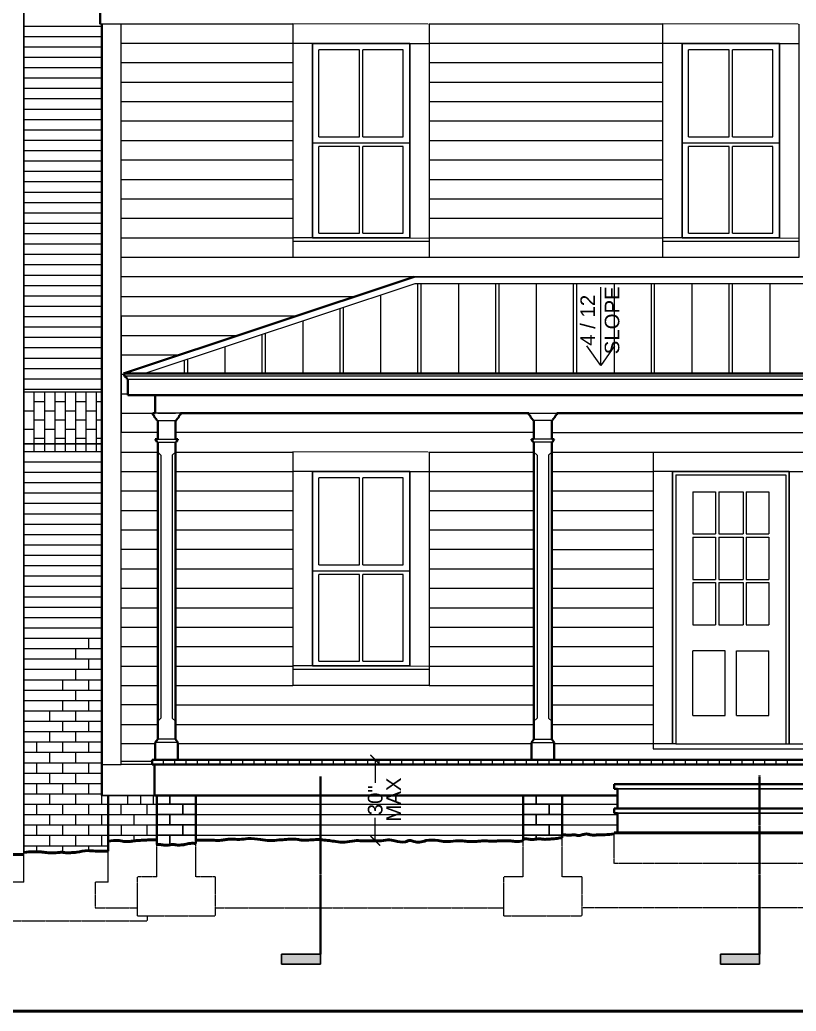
# Model space of a CAD drawing. Header units: inches. Extents: x -54 to 15382, y 469 to 41738.
# Drawn here: x 188.8 to 428.2, y 5345.5 to 5651.2 of the extents above; entities that cross this region are included whole.
import ezdxf

# ---------------------------------------------------------------- set-up
doc = ezdxf.new("R2010")
doc.units = ezdxf.units.IN
doc.header["$MEASUREMENT"] = 0
doc.linetypes.add('CENTER', pattern=[2, 1.25, -0.25, 0.25, -0.25])
doc.linetypes.add('DASHED2', pattern=[0.375, 0.25, -0.125])
doc.layers.get('0').update_dxf_attribs({"lineweight": 9})
for name, color, linetype, lineweight in [('1', 7, 'Continuous', 9), ('2', 7, 'Continuous', 18), ('3', 7, 'Continuous', 30), ('4', 7, 'Continuous', 40), ('5', 7, 'Continuous', 50), ('A-DIMSx', 7, 'Continuous', 9), ('A-LINK', 7, 'Continuous', 40), ('A-TEXTx', 7, 'Continuous', 18)]:
    doc.layers.add(name, color=color, linetype=linetype, lineweight=lineweight)
doc.styles.get("Standard").update_dxf_attribs({"font": 'arial.ttf'})
doc.dimstyles.get("Standard").update_dxf_attribs({"dimtxt": 3, "dimasz": 2, "dimexe": 0.03125, "dimexo": 0.0625, "dimgap": 0.03125, "dimtad": 0, "dimtoh": 1, "dimdec": 4, "dimlfac": 0.99985, "dimzin": 0, "dimdsep": 46, "dimlunit": 4, "dimtxsty": 'Standard', "dimblk": 'ARCHTICK', "dimblk1": 'ARCHTICK', "dimblk2": 'ARCHTICK', "dimcen": 0.09, "dimclrt": 256, "dimadec": 0, "dimazin": 0, "dimtfac": 1, "dimtdec": 4, "dimtofl": 0, "dimtmove": 0, "dimatfit": 3, "dimfxl": 1, "dimtolj": 1, "dimtzin": 0, "dimarcsym": 0})

# ---------------------------------------------------------------- blocks, each defined once
blk = doc.blocks.new('window elev 3060')
for p, q in [((767, 905.69), (767, 839.69)), ((808.74, 905.67), (767, 905.69)), ((809, 905.67), (809, 840.18)), ((775, 870.93), (775, 897.68)), ((787.5, 897.68), (775, 897.68)), ((787.5, 870.93), (787.5, 897.68)), ((801, 897.68), (788.5, 897.68)), ((788.5, 870.93), (788.5, 897.68)), ((801, 870.93), (801, 897.68)), ((803, 868.93), (773, 868.93)), ((775, 870.93), (787.5, 870.93)), ((788.5, 870.93), (801, 870.93)), ((775, 841.18), (775, 867.93)), ((787.5, 867.93), (775, 867.93)), ((787.5, 841.18), (787.5, 867.93)), ((788.5, 841.18), (788.5, 867.93)), ((801, 867.93), (788.5, 867.93)), ((801, 841.18), (801, 867.93)), ((775, 841.18), (787.5, 841.18)), ((788.5, 841.18), (801, 841.18)), ((767, 839.69), (767, 833.67)), ((767, 838.69), (809, 838.69)), ((809, 840.18), (809, 833.67)), ((809, 833.67), (767, 833.67))]:
    blk.add_line(p, q)
at = {"lineweight": 5, "ltscale": 0.1}
for p, q in [((773, 839.69), (767, 839.69)), ((803, 839.69), (809, 839.67))]:
    blk.add_line(p, q, dxfattribs=at)
at = {"layer": '1', "lineweight": 5, "ltscale": 0.1}
for p, q in [((773, 899.68), (767, 899.67)), ((803, 899.68), (809, 899.67))]:
    blk.add_line(p, q, dxfattribs=at)
at = {"layer": '3'}
for p, q in [((803, 899.68), (773, 899.68)), ((773, 899.68), (773, 839.69)), ((803, 899.68), (803, 839.69)), ((773, 839.69), (803, 839.69))]:
    blk.add_line(p, q, dxfattribs=at)
blk = doc.blocks.new('_ArchTick')
at = {"color": 0, "linetype": 'ByBlock', "lineweight": 0, "const_width": 0.15}
blk.add_lwpolyline([(-0.5, -0.5), (0.5, 0.5)], dxfattribs=at)
blk = doc.blocks.new('Section Tail 1a')
at = {"layer": 'A-LINK', "lineweight": 5, "ltscale": 0.1}
blk.add_hatch(color=256, dxfattribs=at).paths.add_polyline_path([(5.4248, 3.0938), (5.4248, 3.1563), (5.1748, 3.1563), (5.1748, 3.0938)])
at = {"layer": 'A-LINK', "linetype": 'Continuous', "lineweight": 30, "ltscale": 0.1}
for p, q in [((5.4248, 3.1563), (5.1748, 3.1563)), ((5.1748, 3.0938), (5.1748, 3.1563)), ((5.4248, 2.9063), (5.4248, 3.1563)), ((5.4248, 3.0938), (5.1748, 3.0938))]:
    blk.add_line(p, q, dxfattribs=at)
blk = doc.blocks.new('Column 01 elev')
at = {"layer": '1', "ltscale": 0.25}
for p, q in [((2204.05, 5527.66), (2198.55, 5527.66)), ((2204.05, 5521.94), (2198.55, 5521.94)), ((2204.05, 5520.94), (2198.55, 5520.94)), ((2199.55, 5516.94), (2199.55, 5435.91)), ((2203.05, 5516.94), (2203.05, 5435.91)), ((2199.55, 5435.91), (2198.55, 5434.91)), ((2203.05, 5435.91), (2204.05, 5434.91)), ((2197.8, 5428.41), (2204.8, 5428.41)), ((2198.55, 5429.41), (2204.05, 5429.41))]:
    blk.add_line(p, q, dxfattribs=at)
at = {"layer": '1', "lineweight": 5, "ltscale": 0.25}
for p, q in [((2199.55, 5516.94), (2198.55, 5517.94)), ((2204.05, 5517.94), (2203.05, 5516.94))]:
    blk.add_line(p, q, dxfattribs=at)
at = {"layer": '3', "lineweight": 5, "ltscale": 0.1}
blk.add_line((2197.01, 5529.94), (2205.59, 5529.94), dxfattribs=at)
at = {"layer": '4'}
for p, q in [((2197.01, 5529.37), (2197.01, 5529.94)), ((2197.95, 5528.16), (2197.95, 5528.42)), ((2204.65, 5528.16), (2204.65, 5528.42)), ((2205.59, 5529.37), (2205.59, 5529.94)), ((2198.55, 5527.66), (2198.31, 5527.66)), ((2198.55, 5527.66), (2198.55, 5521.94)), ((2204.05, 5527.66), (2204.05, 5521.94)), ((2204.05, 5527.66), (2204.29, 5527.66)), ((2198.55, 5520.94), (2198.55, 5429.41)), ((2204.05, 5520.94), (2204.05, 5429.41)), ((2197.8, 5428.41), (2198.55, 5429.41)), ((2197.8, 5428.41), (2197.8, 5422.91)), ((2204.05, 5429.41), (2204.8, 5428.41)), ((2204.8, 5428.41), (2204.8, 5422.91))]:
    blk.add_line(p, q, dxfattribs=at)
at = {"layer": '4', "ltscale": 0.25}
for p, q in [((2198.55, 5521.94), (2197.8, 5521.94)), ((2204.05, 5521.94), (2204.8, 5521.94)), ((2198.3, 5520.94), (2198.55, 5520.94)), ((2204.3, 5520.94), (2204.05, 5520.94))]:
    blk.add_line(p, q, dxfattribs=at)
for centre, start, end in [((2198.41, 5521.93), 179.1702, 233.9599), ((2204.19, 5521.93), 306.0401, 0.8298), ((2197.69, 5520.95), 359.1702, 53.9599), ((2204.91, 5520.95), 126.0401, 180.8298)]:
    blk.add_arc(centre, 0.607, start, end, dxfattribs=at)
at = {"layer": '4'}
for points, knots in [([(2197.95, 5528.42), (2197.87, 5528.43), (2197.8, 5528.44), (2197.7, 5528.48), (2197.63, 5528.57), (2197.58, 5528.68), (2197.54, 5528.78), (2197.51, 5528.89), (2197.47, 5529), (2197.43, 5529.11), (2197.38, 5529.21), (2197.31, 5529.29), (2197.23, 5529.34), (2197.14, 5529.37), (2197.07, 5529.37), (2197.01, 5529.37)], [0.0155755, 0.0155755, 0.0155755, 0.0155755, 0.0913028, 0.1674337, 0.240804, 0.3221473, 0.4016041, 0.479934, 0.5587836, 0.63986, 0.7243935, 0.7885425, 0.8553172, 0.923465, 0.9867831, 0.9867831, 0.9867831, 0.9867831]), ([(2198.31, 5527.66), (2198.3, 5527.72), (2198.29, 5527.79), (2198.25, 5527.88), (2198.21, 5527.96), (2198.16, 5528.03), (2198.07, 5528.1), (2198, 5528.14), (2197.95, 5528.16)], [0.002479, 0.002479, 0.002479, 0.002479, 0.1892867, 0.3469333, 0.4813355, 0.6000559, 0.7825047, 0.9879342, 0.9879342, 0.9879342, 0.9879342]), ([(2204.29, 5527.66), (2204.3, 5527.72), (2204.31, 5527.79), (2204.35, 5527.88), (2204.39, 5527.96), (2204.44, 5528.03), (2204.53, 5528.1), (2204.6, 5528.14), (2204.65, 5528.16)], [0.002479, 0.002479, 0.002479, 0.002479, 0.1892867, 0.3469333, 0.4813355, 0.6000559, 0.7825047, 0.9879342, 0.9879342, 0.9879342, 0.9879342]), ([(2204.65, 5528.42), (2204.72, 5528.43), (2204.8, 5528.44), (2204.9, 5528.48), (2204.97, 5528.57), (2205.02, 5528.68), (2205.06, 5528.78), (2205.09, 5528.89), (2205.13, 5529), (2205.17, 5529.11), (2205.22, 5529.21), (2205.29, 5529.29), (2205.37, 5529.34), (2205.46, 5529.37), (2205.52, 5529.37), (2205.59, 5529.37)], [0.0155755, 0.0155755, 0.0155755, 0.0155755, 0.0913028, 0.1674337, 0.240804, 0.3221473, 0.4016041, 0.479934, 0.5587836, 0.63986, 0.7243935, 0.7885425, 0.8553172, 0.923465, 0.9867831, 0.9867831, 0.9867831, 0.9867831])]:
    blk.add_open_spline(points, degree=3, knots=knots, dxfattribs=at)
blk = doc.blocks.new('*D380')
at = {"layer": 'A-DIMSx', "color": 0, "lineweight": -2, "ltscale": 0.1}
for p, q in [((295.54, 5423.04), (301.38, 5423.04)), ((298.5, 5398.03), (301.38, 5398.03))]:
    blk.add_line(p, q, dxfattribs=at)
at = {"layer": 'A-DIMSx', "color": 0, "lineweight": 5, "ltscale": 0.1}
for p, q in [((298.38, 5423.04), (298.38, 5415.88)), ((298.38, 5398.03), (298.38, 5405.18))]:
    blk.add_line(p, q, dxfattribs=at)
at = {"layer": 'A-DIMSx', "color": 0, "lineweight": 5, "xscale": 3, "yscale": 3, "zscale": 3}
for p, rotation in [((298.38, 5423.04), 90), ((298.38, 5398.03), 270)]:
    blk.add_blockref('_ArchTick', p, dxfattribs=dict(at, rotation=rotation))
at = {"layer": 'A-DIMSx', "ltscale": 0.25, "insert": (298.38, 5410.53), "char_height": 4.5, "attachment_point": 5, "rotation": 90}
blk.add_mtext('\\A1;30" ', dxfattribs=at)

msp = doc.modelspace()

# ---------------------------------------------------------------- linework, layer by layer
at = {"layer": '1'}
for p, q in [((190.0391949, 5649.335623), (214.0391949, 5649.335623)), ((190.0391949, 5646.135623), (214.0391949, 5646.135623)), ((190.0391949, 5642.935623), (214.0391949, 5642.935623)), ((190.0391949, 5639.735623), (214.0391949, 5639.735623)), ((190.0391949, 5636.535623), (214.0391949, 5636.535623)), ((190.0391949, 5633.335623), (214.0391949, 5633.335623)), ((190.0391949, 5630.135623), (214.0391949, 5630.135623)), ((190.0391949, 5626.935623), (214.0391949, 5626.935623)), ((190.0391949, 5623.735623), (214.0391949, 5623.735623)), ((190.0391949, 5620.535623), (214.0391949, 5620.535623)), ((190.0391949, 5617.335623), (214.0391949, 5617.335623)), ((190.0391949, 5614.135623), (214.0391949, 5614.135623)), ((190.0391949, 5610.935623), (214.0391949, 5610.935623)), ((190.0391949, 5607.735623), (214.0391949, 5607.735623)), ((190.0391949, 5604.535623), (214.0391949, 5604.535623)), ((190.0391949, 5601.335623), (214.0391949, 5601.335623)), ((190.0391949, 5598.135623), (214.0391949, 5598.135623)), ((190.0391949, 5594.935623), (214.0391949, 5594.935623)), ((190.0391949, 5591.735623), (214.0391949, 5591.735623)), ((190.0391949, 5588.535623), (214.0391949, 5588.535623)), ((190.0391949, 5585.335623), (214.0391949, 5585.335623)), ((190.0391949, 5582.135623), (214.0391949, 5582.135623)), ((190.0391949, 5578.935623), (214.0391949, 5578.935623)), ((190.0391949, 5575.735623), (214.0391949, 5575.735623)), ((190.0391949, 5572.535623), (214.0391949, 5572.535623)), ((190.0391949, 5569.335623), (214.0391949, 5569.335623)), ((190.0391949, 5566.135623), (214.0391949, 5566.135623)), ((190.0391949, 5562.935623), (214.0391949, 5562.935623)), ((190.0391949, 5559.735623), (214.0391949, 5559.735623)), ((190.0391949, 5556.535623), (214.0391949, 5556.535623)), ((190.0391949, 5553.335623), (214.0391949, 5553.335623)), ((190.0391949, 5550.135623), (214.0391949, 5550.135623)), ((190.0391949, 5546.935623), (214.0391949, 5546.935623)), ((190.0391949, 5543.735623), (214.0391949, 5543.735623)), ((190.0391949, 5540.535623), (214.0391949, 5540.535623)), ((222.0391956, 5540.4522897), (594.0391942, 5540.4522897)), ((190.0391949, 5537.335623), (214.0391949, 5537.335623)), ((193.2391949, 5518.135623), (193.2391949, 5536.4416121)), ((196.4391949, 5518.135623), (196.4391949, 5536.4416121)), ((199.6391949, 5518.135623), (199.6391949, 5536.4416121)), ((202.8391949, 5518.135623), (202.8391949, 5536.4416121)), ((206.0391949, 5518.135623), (206.0391949, 5536.4416121)), ((209.2391949, 5518.135623), (209.2391949, 5536.4416121)), ((212.4391949, 5518.135623), (212.4391949, 5536.4416121)), ((190.0391949, 5518.135623), (214.0391949, 5518.135623)), ((190.0391949, 5514.935623), (214.0391949, 5514.935623)), ((190.0391949, 5511.735623), (214.0391949, 5511.735623)), ((390.0396683, 5511.9312123), (384.0396683, 5511.9312123)), ((426.0387215, 5511.9312123), (432.0387215, 5511.9312123)), ((190.0391949, 5508.535623), (214.0391949, 5508.535623)), ((190.0391949, 5505.335623), (214.0391949, 5505.335623)), ((190.0391949, 5502.135623), (214.0391949, 5502.135623)), ((190.0391949, 5498.935623), (214.0391949, 5498.935623)), ((190.0391949, 5495.735623), (214.0391949, 5495.735623)), ((190.0391949, 5492.535623), (214.0391949, 5492.535623)), ((190.0391949, 5489.335623), (214.0391949, 5489.335623)), ((190.0391949, 5486.135623), (214.0391949, 5486.135623)), ((190.0391949, 5482.935623), (214.0391949, 5482.935623)), ((190.0391949, 5479.735623), (214.0391949, 5479.735623)), ((190.0391949, 5476.535623), (214.0391949, 5476.535623)), ((190.0391949, 5473.335623), (214.0391949, 5473.335623)), ((190.0391949, 5470.135623), (214.0391949, 5470.135623)), ((190.0391949, 5466.935623), (214.0391949, 5466.935623)), ((190.0391949, 5463.735623), (214.0391949, 5463.735623)), ((190.0391949, 5460.535623), (214.0391949, 5460.535623)), ((210.0391949, 5457.335623), (210.0391949, 5460.535623)), ((190.0391949, 5457.335623), (214.0391949, 5457.335623)), ((206.0391949, 5454.135623), (206.0391949, 5457.335623)), ((406.2891949, 5456.6816857), (396.2891949, 5456.6816857)), ((396.2891949, 5436.6816857), (396.2891949, 5456.6816857)), ((406.2891949, 5436.6816857), (406.2891949, 5456.6816857)), ((409.7891949, 5436.6816857), (409.7891949, 5456.6816857)), ((409.7891949, 5456.6816857), (419.7891949, 5456.6816857)), ((419.7891949, 5436.6816857), (419.7891949, 5456.6816857)), ((190.0391949, 5454.135623), (214.0391949, 5454.135623)), ((210.0391949, 5450.935623), (210.0391949, 5454.135623)), ((190.0391949, 5450.935623), (214.0391949, 5450.935623)), ((206.0391949, 5447.735623), (206.0391949, 5450.935623)), ((190.0391949, 5447.735623), (214.0391949, 5447.735623)), ((202.0391949, 5444.535623), (202.0391949, 5447.735623)), ((210.0391949, 5444.535623), (210.0391949, 5447.735623)), ((190.0391949, 5444.535623), (214.0391949, 5444.535623)), ((206.0391949, 5441.335623), (206.0391949, 5444.535623)), ((190.0391949, 5441.335623), (214.0391949, 5441.335623)), ((202.0391949, 5438.135623), (202.0391949, 5441.335623)), ((210.0391949, 5438.135623), (210.0391949, 5441.335623)), ((190.0391949, 5438.135623), (214.0391949, 5438.135623)), ((198.0391949, 5434.935623), (198.0391949, 5438.135623)), ((206.0391949, 5434.935623), (206.0391949, 5438.135623)), ((396.2891949, 5436.6816857), (406.2891949, 5436.6816857)), ((409.7891949, 5436.6816857), (419.7891949, 5436.6816857)), ((190.0391949, 5434.935623), (214.0391949, 5434.935623)), ((202.0391949, 5431.735623), (202.0391949, 5434.935623)), ((210.0391949, 5431.735623), (210.0391949, 5434.935623)), ((190.0391949, 5431.735623), (214.0391949, 5431.735623)), ((198.0391949, 5428.535623), (198.0391949, 5431.735623)), ((206.0391949, 5428.535623), (206.0391949, 5431.735623)), ((190.0391949, 5428.535623), (214.0391949, 5428.535623)), ((194.0391949, 5425.335623), (194.0391949, 5428.535623)), ((202.0391949, 5425.335623), (202.0391949, 5428.535623)), ((210.0391949, 5425.335623), (210.0391949, 5428.535623)), ((190.0391949, 5425.335623), (214.0391949, 5425.335623)), ((198.0391949, 5422.135623), (198.0391949, 5425.335623)), ((206.0391949, 5422.135623), (206.0391949, 5425.335623)), ((190.0391949, 5422.135623), (214.0391949, 5422.135623)), ((194.0391949, 5418.935623), (194.0391949, 5422.135623)), ((202.0391949, 5418.935623), (202.0391949, 5422.135623)), ((210.0391949, 5418.935623), (210.0391949, 5422.135623)), ((214.0391949, 5421.535623), (220.0391949, 5421.535623)), ((190.0391949, 5418.935623), (214.0391949, 5418.935623)), ((198.0391949, 5415.735623), (198.0391949, 5418.935623)), ((206.0391949, 5415.735623), (206.0391949, 5418.935623)), ((190.0391949, 5415.735623), (214.0391949, 5415.735623)), ((194.0391949, 5412.535623), (194.0391949, 5415.735623)), ((202.0391949, 5412.535623), (202.0391949, 5415.735623)), ((210.0391949, 5412.535623), (210.0391949, 5415.735623)), ((190.0391949, 5412.535623), (214.0391949, 5412.535623)), ((198.0391949, 5409.335623), (198.0391949, 5412.535623)), ((206.0391949, 5409.335623), (206.0391949, 5412.535623)), ((214.0391949, 5409.335623), (214.0391949, 5412.035623)), ((190.0391949, 5409.335623), (216.0391949, 5409.335623)), ((194.0391949, 5406.135623), (194.0391949, 5409.335623)), ((202.0391949, 5406.135623), (202.0391949, 5409.335623)), ((210.0391949, 5406.135623), (210.0391949, 5409.335623)), ((243.0391949, 5409.335623), (344.0391949, 5409.335623)), ((356.0391949, 5409.335623), (373.0391949, 5409.335623)), ((190.0391949, 5406.135623), (216.0391949, 5406.135623)), ((198.0391949, 5402.935623), (198.0391949, 5406.135623)), ((206.0391949, 5402.935623), (206.0391949, 5406.135623)), ((214.0391949, 5402.935623), (214.0391949, 5406.135623)), ((243.0391949, 5406.135623), (344.0391949, 5406.135623)), ((356.0391949, 5406.135623), (373.0391949, 5406.135623)), ((190.0391949, 5402.935623), (216.0391949, 5402.935623)), ((194.0391949, 5399.735623), (194.0391949, 5402.935623)), ((202.0391949, 5399.735623), (202.0391949, 5402.935623)), ((210.0391949, 5399.735623), (210.0391949, 5402.935623)), ((243.0391949, 5402.935623), (344.0391949, 5402.935623)), ((356.0391949, 5402.935623), (373.0391949, 5402.935623)), ((190.0391949, 5399.735623), (216.0391949, 5399.735623)), ((198.0391949, 5396.535623), (198.0391949, 5399.735623)), ((206.0391949, 5396.535623), (206.0391949, 5399.735623)), ((214.0391949, 5396.535623), (214.0391949, 5399.735623)), ((243.0391949, 5399.735623), (344.0391949, 5399.735623)), ((190.0391949, 5396.535623), (216.0391949, 5396.535623)), ((194.0391949, 5394.6321659), (194.0391949, 5396.535623)), ((202.0391949, 5394.4909235), (202.0391949, 5396.535623)), ((210.0391949, 5395.0103928), (210.0391949, 5396.535623)), ((190.0391949, 5393.8141475), (190.0391949, 5394.4712904))]:
    msp.add_line(p, q, dxfattribs=at)
at = {"layer": '1', "ltscale": 0.25}
for p, q in [((196.4391949, 5533.3947804), (193.2391949, 5533.3947804)), ((202.8391949, 5533.3947804), (199.6391949, 5533.3947804)), ((209.2391949, 5533.3947804), (206.0391949, 5533.3947804)), ((214.0391949, 5533.3947804), (212.4391949, 5533.3947804)), ((193.2391949, 5530.5663533), (190.0391949, 5530.5663533)), ((199.6391949, 5530.5663533), (196.4391949, 5530.5663533)), ((206.0391949, 5530.5663533), (202.8391949, 5530.5663533)), ((212.4391949, 5530.5663533), (209.2391949, 5530.5663533)), ((193.2391949, 5524.909499), (190.0391949, 5524.909499)), ((196.4391949, 5527.7379262), (193.2391949, 5527.7379262)), ((199.6391949, 5524.909499), (196.4391949, 5524.909499)), ((202.8391949, 5527.7379262), (199.6391949, 5527.7379262)), ((206.0391949, 5524.909499), (202.8391949, 5524.909499)), ((209.2391949, 5527.7379262), (206.0391949, 5527.7379262)), ((212.4391949, 5524.909499), (209.2391949, 5524.909499)), ((214.0391949, 5527.7379262), (212.4391949, 5527.7379262)), ((196.4391949, 5522.0810719), (193.2391949, 5522.0810719)), ((202.8391949, 5522.0810719), (199.6391949, 5522.0810719)), ((209.2391949, 5522.0810719), (206.0391949, 5522.0810719)), ((214.0391949, 5522.0810719), (212.4391949, 5522.0810719))]:
    msp.add_line(p, q, dxfattribs=at)
at = {"layer": '1', "linetype": 'DASHED2', "ltscale": 0.25}
for p, q in [((372.0391949, 5391.035623), (372.0391949, 5400.235623)), ((231.0391949, 5386.935623), (231.0391949, 5396.8577988)), ((243.0391949, 5386.935623), (243.0391949, 5397.2221314)), ((344.0391949, 5386.935623), (344.0391949, 5397.9973954)), ((356.0391949, 5386.935623), (356.0391949, 5398.985623)), ((190.0391949, 5385.335623), (190.0391949, 5393.8141475)), ((216.0391949, 5385.335623), (216.0391949, 5394.835623)), ((444.0391949, 5391.035623), (372.0391949, 5391.035623)), ((190.0391949, 5385.335623), (182.0391949, 5385.335623)), ((212.0391949, 5385.335623), (212.0391949, 5377.335623)), ((216.0391949, 5385.335623), (212.0391949, 5385.335623)), ((225.0391949, 5374.935623), (225.0391949, 5386.935623)), ((231.0391949, 5386.935623), (225.0391949, 5386.935623)), ((249.0391949, 5386.935623), (243.0391949, 5386.935623)), ((249.0391949, 5386.935623), (249.0391949, 5374.935623)), ((338.0391949, 5374.935623), (338.0391949, 5386.935623)), ((344.0391949, 5386.935623), (338.0391949, 5386.935623)), ((362.0391949, 5386.935623), (356.0391949, 5386.935623)), ((362.0391949, 5386.935623), (362.0391949, 5374.935623)), ((212.0391949, 5377.335623), (225.0391949, 5377.335623)), ((249.0391949, 5377.335623), (338.0391949, 5377.335623)), ((454.0391949, 5377.335623), (362.0391949, 5377.335623)), ((182.0391949, 5373.335623), (228.0391949, 5373.335623)), ((225.0391949, 5374.935623), (249.0391949, 5374.935623)), ((228.0391949, 5374.935623), (228.0391949, 5373.335623)), ((338.0391949, 5374.935623), (362.0391949, 5374.935623))]:
    msp.add_line(p, q, dxfattribs=at)
at = {"layer": '2'}
for p, q in [((273.0783107, 5649.9416121), (213.5391956, 5649.9416121)), ((220.0391949, 5421.535623), (220.0391949, 5649.9416121)), ((387.0000917, 5649.9415391), (315.0000785, 5649.9415391)), ((273.0783107, 5643.9416121), (220.0391949, 5643.9416121)), ((387.0000917, 5643.9415391), (315.0000785, 5643.9415391)), ((273.0783107, 5637.9416121), (220.0391949, 5637.9416121)), ((387.0000917, 5637.9415391), (315.0000785, 5637.9415391)), ((273.0783106, 5631.9416121), (220.0391949, 5631.9416121)), ((387.0000917, 5631.9415391), (315.0000785, 5631.9415391)), ((273.0783106, 5625.9416121), (220.0391949, 5625.9416121)), ((387.0000917, 5625.9415391), (315.0000785, 5625.9415391)), ((273.0783106, 5619.9416121), (220.0391949, 5619.9416121)), ((387.0000917, 5619.9415391), (315.0000785, 5619.9415391)), ((273.0783106, 5613.9416121), (220.0391949, 5613.9416121)), ((387.0000917, 5613.9415391), (315.0000785, 5613.9415391)), ((273.0783106, 5607.9416121), (220.0391949, 5607.9416121)), ((387.0000917, 5607.9415391), (315.0000785, 5607.9415391)), ((273.0783106, 5601.9416121), (220.0391949, 5601.9416121)), ((387.0000917, 5601.9415391), (315.0000785, 5601.9415391)), ((273.0783106, 5595.9416121), (220.0391949, 5595.9416121)), ((387.0000917, 5595.9415391), (315.0000785, 5595.9415391)), ((273.0783106, 5589.9416121), (220.0391949, 5589.9416121)), ((387.0000917, 5589.9415391), (315.0000785, 5589.9415391)), ((273.0783106, 5583.9416121), (220.0391949, 5583.9416121)), ((387.0000917, 5583.9415391), (315.0000785, 5583.9415391)), ((273.0783106, 5577.9416121), (220.0391949, 5577.9416121)), ((387.0000917, 5577.9415391), (315.0000785, 5577.9415391)), ((310.3341037, 5571.9416121), (220.0391949, 5571.9416121)), ((227.1354657, 5542.2022897), (310.6575377, 5569.9416121)), ((310.6575377, 5569.9416121), (505.4208521, 5569.9416121)), ((311.5392169, 5542.2022897), (311.5392169, 5569.9416121)), ((312.5392169, 5542.1243628), (312.5391966, 5569.9416121)), ((324.0392169, 5569.9416121), (324.0392169, 5542.1243628)), ((335.5392169, 5542.2022897), (335.5392169, 5569.9416121)), ((336.5392169, 5542.2022897), (336.5392169, 5569.9416121)), ((348.0392169, 5569.9416121), (348.0392169, 5542.1243628)), ((359.5392169, 5542.2022897), (359.5392169, 5569.9416121)), ((360.5392169, 5542.2022897), (360.5392169, 5569.9416121)), ((372.0392169, 5569.9416121), (372.0392169, 5542.1243628)), ((383.5392169, 5542.2022897), (383.5392169, 5569.9416121)), ((384.5392169, 5542.2022897), (384.5392169, 5569.9416121)), ((396.0392169, 5569.9416121), (396.0392169, 5542.1243628)), ((407.5392169, 5542.2022897), (407.5392169, 5569.9416121)), ((408.5392169, 5542.2022897), (408.5392169, 5569.9416121)), ((420.0392169, 5569.9416121), (420.0392169, 5542.1243628)), ((220.0392678, 5565.9312045), (292.2369891, 5565.9312045)), ((300.0392169, 5566.415059), (300.0392169, 5542.1243628)), ((287.5392169, 5542.2022897), (287.5392169, 5562.2635632)), ((288.5392169, 5542.2022897), (288.5392169, 5562.5956828)), ((220.0392678, 5559.9312135), (220.0392678, 5523.9416121)), ((220.0392678, 5559.9312045), (274.1712114, 5559.9312045)), ((276.0392169, 5558.444187), (276.0392169, 5542.1243628)), ((220.0392678, 5553.9312045), (256.1054337, 5553.9312045)), ((263.5392169, 5542.2022897), (263.5392169, 5554.2926912)), ((264.5392169, 5542.2022897), (264.5392169, 5554.6248109)), ((252.0392169, 5550.4733151), (252.0392169, 5542.1243628)), ((220.0392678, 5547.9312045), (238.039656, 5547.9312045)), ((239.5392169, 5542.2022897), (239.5392169, 5546.3218193)), ((240.5392169, 5542.2022897), (240.5392169, 5546.653939)), ((220.0392679, 5541.9416121), (220.8766821, 5541.9416121)), ((221.0391957, 5541.4522897), (595.0391941, 5541.4522897)), ((220.0392679, 5535.9416121), (222.0391956, 5535.9416121)), ((222.0391956, 5535.9416121), (222.0391949, 5535.9522897)), ((220.0392679, 5529.9416121), (230.5391956, 5529.9416121)), ((231.2891949, 5523.9312045), (220.0392678, 5523.9312045)), ((347.2891949, 5523.9312045), (236.7891949, 5523.9312045)), ((352.7891949, 5523.9312045), (463.2891949, 5523.9312045)), ((220.0392678, 5517.9312045), (231.2891949, 5517.9312045)), ((236.7891949, 5517.9416121), (273.0000876, 5517.9416121)), ((315.000079, 5517.9416121), (347.2891949, 5517.9416121)), ((352.7891949, 5517.9312045), (384.0396683, 5517.9312123)), ((352.7891949, 5517.9312045), (384.0396683, 5517.9312123)), ((384.0396683, 5517.9312123), (432.0387215, 5517.9312123)), ((384.0396683, 5517.9312123), (384.0396683, 5426.4416121)), ((220.0392678, 5511.9416121), (231.2891949, 5511.9416121)), ((236.7891949, 5511.9416121), (273.0000876, 5511.9416121)), ((315.000079, 5511.9416121), (347.2891949, 5511.9416121)), ((352.7891949, 5511.9312045), (384.0396683, 5511.9312123)), ((391.0396683, 5510.9312123), (425.0387215, 5510.9312123)), ((391.0396683, 5510.9312123), (391.0396683, 5427.9416121)), ((425.0387215, 5510.9312123), (425.0387215, 5427.9416121)), ((220.0392678, 5505.9312045), (231.2891949, 5505.9312045)), ((236.7891949, 5505.9312045), (273.0000922, 5505.9312045)), ((315.000079, 5505.9416121), (347.2891949, 5505.9416121)), ((352.7891949, 5505.9312045), (384.0396683, 5505.9312123)), ((396.2891949, 5505.6816857), (403.2891949, 5505.6816857)), ((396.2891949, 5505.6816857), (396.2891949, 5492.6816857)), ((403.2891949, 5505.6816857), (403.2891949, 5492.6816857)), ((404.2891949, 5505.6816857), (404.2891949, 5492.6816857)), ((404.2891949, 5505.6816857), (411.7891949, 5505.6816857)), ((411.7891949, 5505.6816857), (411.7891949, 5492.6816857)), ((412.7891949, 5505.6816857), (419.7891949, 5505.6816857)), ((412.7891949, 5505.6816857), (412.7891949, 5492.6816857)), ((419.7891949, 5505.6816857), (419.7891949, 5492.6816857)), ((220.0392678, 5499.9416121), (231.2891949, 5499.9416121)), ((236.7891949, 5499.9416121), (273.0000969, 5499.9416121)), ((315.000079, 5499.9416121), (347.2891949, 5499.9416121)), ((352.7891949, 5499.9312045), (384.0396683, 5499.9312123)), ((220.0392678, 5493.9416121), (231.2891949, 5493.9416121)), ((236.7891949, 5493.9416121), (273.0001015, 5493.9416121)), ((315.000079, 5493.9416121), (347.2891949, 5493.9416121)), ((352.7891949, 5493.9312045), (384.0396683, 5493.9312123)), ((396.2891949, 5492.6816857), (403.2891949, 5492.6816857)), ((396.2891949, 5491.6816857), (403.2891949, 5491.6816857)), ((396.2891949, 5491.6816857), (396.2891949, 5478.6816857)), ((403.2891949, 5491.6816857), (403.2891949, 5478.6816857)), ((404.2891949, 5492.6816857), (411.7891949, 5492.6816857)), ((404.2891949, 5491.6816857), (411.7891949, 5491.6816857)), ((404.2891949, 5491.6816857), (404.2891949, 5478.6816857)), ((411.7891949, 5491.6816857), (411.7891949, 5478.6816857)), ((412.7891949, 5492.6816857), (419.7891949, 5492.6816857)), ((412.7891949, 5491.6816857), (419.7891949, 5491.6816857)), ((412.7891949, 5491.6816857), (412.7891949, 5478.6816857)), ((419.7891949, 5491.6816857), (419.7891949, 5478.6816857)), ((220.0392678, 5487.9416121), (231.2891949, 5487.9416121)), ((236.7891949, 5487.9416121), (273.0001061, 5487.9416121)), ((315.000079, 5487.9416121), (347.2891949, 5487.9416121)), ((352.7892024, 5487.9312045), (384.0396758, 5487.9312123)), ((220.0392678, 5481.9312045), (231.2891949, 5481.9312045)), ((236.7891949, 5481.9312045), (273.0001108, 5481.9312045)), ((315.000079, 5481.9416121), (347.2891949, 5481.9416121)), ((352.7891949, 5481.9312045), (384.0396683, 5481.9312123)), ((220.0392678, 5475.9312045), (231.2891949, 5475.9312045)), ((236.7891949, 5475.9312045), (273.0001154, 5475.9312045)), ((315.000079, 5475.9416121), (347.2891949, 5475.9416121)), ((352.7891949, 5475.9312045), (384.0396683, 5475.9312123)), ((396.2891949, 5478.6816857), (403.2891949, 5478.6816857)), ((396.2891949, 5477.6816857), (403.2891949, 5477.6816857)), ((396.2891949, 5477.6816857), (396.2891949, 5464.6816857)), ((403.2891949, 5477.6816857), (403.2891949, 5464.6816857)), ((404.2891949, 5478.6816857), (411.7891949, 5478.6816857)), ((404.2891949, 5477.6816857), (411.7891949, 5477.6816857)), ((404.2891949, 5477.6816857), (404.2891949, 5464.6816857)), ((411.7891949, 5477.6816857), (411.7891949, 5464.6816857)), ((412.7891949, 5478.6816857), (419.7891949, 5478.6816857)), ((412.7891949, 5477.6816857), (419.7891949, 5477.6816857)), ((412.7891949, 5477.6816857), (412.7891949, 5464.6816857)), ((419.7891949, 5477.6816857), (419.7891949, 5464.6816857)), ((220.0392678, 5469.9312045), (231.2891949, 5469.9312045)), ((236.7891949, 5469.9312045), (273.00012, 5469.9312045)), ((315.000079, 5469.9416121), (347.2891949, 5469.9416121)), ((352.7891949, 5469.9312045), (384.0396683, 5469.9312123)), ((220.0392678, 5463.9416121), (231.2891949, 5463.9416121)), ((236.7891949, 5463.9416121), (273.0001247, 5463.9416121)), ((315.000079, 5463.9416121), (347.2891949, 5463.9416121)), ((352.7891949, 5463.9312045), (384.0396683, 5463.9312123)), ((396.2891949, 5464.6816857), (403.2891949, 5464.6816857)), ((404.2891949, 5464.6816857), (411.7891949, 5464.6816857)), ((412.7891949, 5464.6816857), (419.7891949, 5464.6816857)), ((220.0392678, 5457.9416121), (231.2891949, 5457.9416121)), ((236.7891949, 5457.9416121), (273.0001293, 5457.9416121)), ((315.000079, 5457.9416121), (347.2891949, 5457.9416121)), ((352.7891949, 5457.9312045), (384.0396683, 5457.9312123)), ((220.0392678, 5451.9312045), (231.2891949, 5451.9312045)), ((236.7891949, 5451.9312045), (273.0001339, 5451.9312045)), ((315.000079, 5451.9416121), (347.2891949, 5451.9416121)), ((352.7892115, 5451.9312045), (384.0396849, 5451.9312123)), ((220.0392678, 5445.9312135), (231.2891949, 5445.9312135)), ((236.7891949, 5445.9312135), (273.0001386, 5445.9312135)), ((315.000079, 5445.9416121), (347.2891949, 5445.9416121)), ((352.789213, 5445.9312045), (384.0396864, 5445.9312123)), ((231.2891949, 5439.9416121), (220.0392678, 5439.9416121)), ((236.7891949, 5439.9416121), (347.2891949, 5439.9416121)), ((352.7892145, 5439.9312045), (384.0396879, 5439.9312123)), ((220.0392678, 5433.9312045), (231.2891949, 5433.9312045)), ((236.7891949, 5433.9416121), (347.2891949, 5433.9416121)), ((352.7892145, 5433.9312045), (384.0396879, 5433.9312123)), ((230.539195, 5427.9416121), (220.0392678, 5427.9416121)), ((346.5391948, 5427.9416121), (237.539195, 5427.9416121)), ((243.2896683, 5427.9364173), (243.2896683, 5427.9416121)), ((384.0396683, 5427.9416121), (353.5391948, 5427.9416121)), ((391.0396683, 5427.9416121), (384.0396683, 5427.9416121)), ((391.0396683, 5427.9416121), (425.0387215, 5427.9416121)), ((425.0387215, 5427.9416121), (432.0387215, 5427.9416121)), ((384.0396683, 5426.4416121), (432.0387215, 5426.4416121)), ((229.5391949, 5422.535623), (220.0391949, 5422.535623)), ((229.5391949, 5421.535623), (220.0391949, 5421.535623)), ((233.0391949, 5421.535623), (233.0391949, 5423.035623)), ((236.5391949, 5421.535623), (236.5391949, 5423.035623)), ((240.0391949, 5421.535623), (240.0391949, 5423.035623)), ((243.5391949, 5421.535623), (243.5391949, 5423.035623)), ((247.0391949, 5421.535623), (247.0391949, 5423.035623)), ((250.5391949, 5421.535623), (250.5391949, 5423.035623)), ((254.0391949, 5421.535623), (254.0391949, 5423.035623)), ((257.5391949, 5421.535623), (257.5391949, 5423.035623)), ((261.0391949, 5421.535623), (261.0391949, 5423.035623)), ((264.5391949, 5421.535623), (264.5391949, 5423.035623)), ((268.0391949, 5421.535623), (268.0391949, 5423.035623)), ((271.5391949, 5421.535623), (271.5391949, 5423.035623)), ((275.0391949, 5421.535623), (275.0391949, 5423.035623)), ((278.5391949, 5421.535623), (278.5391949, 5423.035623)), ((282.0391949, 5421.535623), (282.0391949, 5423.035623)), ((285.5391949, 5421.535623), (285.5391949, 5423.035623)), ((289.0391949, 5421.535623), (289.0391949, 5423.035623)), ((292.5391949, 5421.535623), (292.5391949, 5423.035623)), ((296.0391949, 5421.535623), (296.0391949, 5423.035623)), ((299.5391949, 5421.535623), (299.5391949, 5423.035623)), ((303.0391949, 5421.535623), (303.0391949, 5423.035623)), ((306.5391949, 5421.535623), (306.5391949, 5423.035623)), ((310.0391949, 5421.535623), (310.0391949, 5423.035623)), ((313.5391949, 5421.535623), (313.5391949, 5423.035623)), ((317.0391949, 5421.535623), (317.0391949, 5423.035623)), ((320.5391949, 5421.535623), (320.5391949, 5423.035623)), ((324.0391949, 5421.535623), (324.0391949, 5423.035623)), ((327.5391949, 5421.535623), (327.5391949, 5423.035623)), ((331.0391949, 5421.535623), (331.0391949, 5423.035623)), ((334.5391949, 5421.535623), (334.5391949, 5423.035623)), ((338.0391949, 5421.535623), (338.0391949, 5423.035623)), ((341.5391949, 5421.535623), (341.5391949, 5423.035623)), ((345.0391949, 5421.535623), (345.0391949, 5423.035623)), ((348.5391949, 5421.535623), (348.5391949, 5423.035623)), ((352.0391949, 5421.535623), (352.0391949, 5423.035623)), ((355.5391949, 5421.535623), (355.5391949, 5423.035623)), ((359.0391949, 5421.535623), (359.0391949, 5423.035623)), ((362.5391949, 5421.535623), (362.5391949, 5423.035623)), ((366.0391949, 5421.535623), (366.0391949, 5423.035623)), ((369.5391949, 5421.535623), (369.5391949, 5423.035623)), ((373.0391949, 5421.535623), (373.0391949, 5423.035623)), ((376.5391949, 5421.535623), (376.5391949, 5423.035623)), ((380.0391949, 5421.535623), (380.0391949, 5423.035623)), ((383.5391949, 5421.535623), (383.5391949, 5423.035623)), ((387.0391949, 5421.535623), (387.0391949, 5423.035623)), ((390.5391949, 5421.535623), (390.5391949, 5423.035623)), ((394.0391949, 5421.535623), (394.0391949, 5423.035623)), ((397.5391949, 5421.535623), (397.5391949, 5423.035623)), ((401.0391949, 5421.535623), (401.0391949, 5423.035623)), ((404.5391949, 5421.535623), (404.5391949, 5423.035623)), ((408.0391949, 5421.535623), (408.0391949, 5423.035623)), ((411.5391949, 5421.535623), (411.5391949, 5423.035623)), ((415.0391949, 5421.535623), (415.0391949, 5423.035623)), ((418.5391949, 5421.535623), (418.5391949, 5423.035623)), ((422.0391949, 5421.535623), (422.0391949, 5423.035623)), ((425.5391949, 5421.535623), (425.5391949, 5423.035623)), ((222.0391949, 5409.335623), (222.0391949, 5412.035623)), ((226.0391949, 5409.335623), (226.0391949, 5412.035623)), ((230.0391949, 5409.335623), (230.0391949, 5412.035623)), ((216.0391949, 5409.335623), (231.0391949, 5409.335623)), ((220.0391949, 5406.135623), (220.0391949, 5409.335623)), ((228.0391949, 5406.135623), (228.0391949, 5409.335623)), ((216.0391949, 5406.135623), (231.0391949, 5406.135623)), ((224.0391949, 5402.935623), (224.0391949, 5406.135623)), ((216.0391949, 5402.935623), (231.0391949, 5402.935623)), ((220.0391949, 5402.935623), (220.0391949, 5399.735623)), ((228.0391949, 5399.735623), (228.0391949, 5402.935623)), ((216.0391949, 5399.735623), (231.0391949, 5399.735623)), ((224.0391949, 5398.0508205), (224.0391949, 5399.735623))]:
    msp.add_line(p, q, dxfattribs=at)
at = {"layer": '2', "ltscale": 0.25}
msp.add_line((214.0391949, 5536.4416121), (190.0391949, 5536.4416121), dxfattribs=at)
at = {"layer": '2', "ltscale": 0.1}
msp.add_line((231.2891949, 5529.9416121), (236.7891949, 5529.9416121), dxfattribs=at)
at = {"layer": '3'}
for p, q in [((190.0391949, 5394.4712904), (190.0391949, 5786.935623)), ((310.3341037, 5571.9416121), (505.7442861, 5571.9416121)), ((390.0396683, 5511.9312123), (390.0396683, 5427.9416121)), ((390.0396683, 5511.9312123), (426.0387215, 5511.9312123)), ((426.0387215, 5511.9312123), (426.0387215, 5427.9416121)), ((214.0391949, 5412.035623), (230.2891956, 5412.035623)), ((235.0391949, 5409.335623), (235.0391949, 5412.035623)), ((348.0391949, 5409.335623), (348.0391949, 5412.035623)), ((243.0391949, 5409.335623), (231.0391949, 5409.335623)), ((239.0391949, 5406.135623), (239.0391949, 5409.335623)), ((344.0391949, 5409.335623), (356.0391949, 5409.335623)), ((352.0391949, 5406.135623), (352.0391949, 5409.335623)), ((231.0391949, 5406.135623), (243.0391949, 5406.135623)), ((235.0391949, 5402.935623), (235.0391949, 5406.135623)), ((356.0391949, 5406.135623), (344.0391949, 5406.135623)), ((348.0391949, 5402.935623), (348.0391949, 5406.135623)), ((243.0391949, 5402.935623), (231.0391949, 5402.935623)), ((239.0391949, 5399.735623), (239.0391949, 5402.935623)), ((344.0391949, 5402.935623), (356.0391949, 5402.935623)), ((352.0391949, 5399.735623), (352.0391949, 5402.935623)), ((231.0391949, 5399.735623), (243.0391949, 5399.735623)), ((235.0391949, 5396.7096548), (235.0391949, 5399.735623)), ((344.0391949, 5399.735623), (356.0391949, 5399.735623)), ((348.0391949, 5398.5480417), (348.0391949, 5399.735623))]:
    msp.add_line(p, q, dxfattribs=at)
at = {"layer": '3', "ltscale": 0.25}
msp.add_line((214.0391949, 5520.4416121), (190.0391949, 5520.4416121), dxfattribs=at)
at = {"layer": '3', "ltscale": 0.1}
for p, q in [((373.0391949, 5414.035623), (443.0391949, 5414.035623)), ((443.0391949, 5406.535623), (373.0391949, 5406.535623))]:
    msp.add_line(p, q, dxfattribs=at)
at = {"layer": '4'}
for p, q in [((213.5391956, 5659.9416121), (213.5391956, 5649.9416121)), ((214.0391949, 5421.535623), (214.0391949, 5649.9416121)), ((220.7901059, 5542.2022897), (310.3341037, 5571.9416121)), ((220.7901059, 5542.2022897), (595.2882839, 5542.2022897)), ((221.0391957, 5541.4522897), (220.7901059, 5542.2022897)), ((221.0391957, 5541.4522897), (221.0391957, 5541.2022897)), ((221.7891957, 5540.4522897), (222.0391956, 5540.4522897)), ((222.0391956, 5535.4522897), (222.0391949, 5540.4522897)), ((222.0391956, 5535.4522897), (222.0391956, 5540.4522897)), ((222.0391956, 5535.4522897), (230.5391956, 5535.4522897)), ((230.5391956, 5529.9416121), (230.5391956, 5535.4522897)), ((230.5391956, 5535.4522897), (585.5391941, 5535.4522897)), ((229.7489853, 5529.9416121), (230.5391956, 5529.9416121)), ((345.7489853, 5529.9416121), (238.3294045, 5529.9416121)), ((461.7489853, 5529.9416121), (354.3294045, 5529.9416121)), ((214.0391949, 5412.035623), (214.0391949, 5421.535623)), ((229.5391949, 5421.535623), (229.5391949, 5423.035623)), ((229.5391949, 5423.035623), (586.5391949, 5423.035623)), ((229.5391949, 5421.535623), (586.5391949, 5421.535623)), ((230.2891956, 5412.035623), (230.2891956, 5421.535623)), ((372.0391949, 5414.035623), (372.0391949, 5415.535623)), ((444.0391949, 5415.535623), (372.0391949, 5415.535623)), ((216.0391949, 5394.835623), (216.0391949, 5412.035623)), ((230.2891956, 5412.035623), (373.0391949, 5412.035623)), ((231.0391949, 5396.8577988), (231.0391949, 5412.035623)), ((243.0391949, 5397.2221314), (243.0391949, 5412.035623)), ((344.0391949, 5397.9973954), (344.0391949, 5412.035623)), ((356.0391949, 5398.985623), (356.0391949, 5412.035623)), ((373.0391949, 5414.035623), (372.0391949, 5414.035623)), ((373.0391949, 5414.035623), (373.0391949, 5408.035623)), ((372.0391949, 5406.535623), (372.0391949, 5408.035623)), ((444.0391949, 5408.035623), (372.0391949, 5408.035623)), ((373.0391949, 5406.535623), (372.0391949, 5406.535623)), ((373.0391949, 5400.535623), (373.0391949, 5406.535623))]:
    msp.add_line(p, q, dxfattribs=at)
msp.add_arc((221.101493, 5540.514587), 0.6905186, 354.8238451, 95.176156172, dxfattribs=at)
at = {"layer": '5'}
for p in [(444.0391949, 5400.535623), (372.0391949, 5400.235623)]:
    msp.add_line(p, (372.0391949, 5400.535623), dxfattribs=at)
at = {"layer": '5', "ltscale": 0.1}
msp.add_line((66.0000785, 5345.5008975), (717.803245, 5345.5008975), dxfattribs=at)
at = {"layer": '5'}
for points, knots in [([(372.0391949, 5400.235623), (371.070299, 5400.079178), (369.4299185, 5399.8143102), (367.4005104, 5400.0078151), (365.9240049, 5399.7130824), (364.7172218, 5399.8882398), (363.6217165, 5400.2372706), (362.5386817, 5400.0154179), (361.541065, 5399.6566706), (360.4855829, 5399.7132039), (359.5153884, 5400.0112334), (358.5430304, 5399.6658458), (357.5297835, 5399.8286897), (356.70136, 5399.8667066), (356.2211665, 5399.8635291), (356.0391949, 5399.862325)], [0, 0, 0, 0, 2.9323158392, 4.9645308026, 6.057871753, 7.4041715039, 8.5838365673, 9.4331112214, 10.6559290658, 11.7448241564, 12.5421273555, 13.6355212035, 14.6865432591, 15.5809055773, 16.126635363, 16.126635363, 16.126635363, 16.126635363]), ([(231.0391949, 5398.3122043), (230.4763361, 5398.3595611), (229.3080801, 5398.4578537), (228.0467053, 5398.253044), (226.8643301, 5398.3121628), (225.7528973, 5398.1466302), (224.0174076, 5398.0890994), (223.0301908, 5397.8379038), (222.012388, 5397.797812), (220.9870299, 5397.7904579), (220.0230361, 5398.0506487), (218.5339859, 5398.2817489), (216.0391949, 5397.9478717)], [0, 0, 0, 0, 1.6783925763, 3.483630322, 4.5769712725, 6.123192334, 7.1486998183, 7.9498657731, 9.1208240406, 10.2097191312, 11.0070223303, 12.0804037826, 12.0804037826, 12.0804037826, 12.0804037826]), ([(243.0391949, 5397.2221314), (242.4763361, 5397.2694882), (241.3080801, 5397.3677808), (239.8327398, 5396.8843759), (238.3568886, 5396.7542578), (237.1291735, 5396.6854457), (236.0174076, 5396.9990266), (235.0301908, 5396.747831), (234.012388, 5396.7077391), (232.9870299, 5396.700385), (232.0230361, 5396.9605758), (231.3982063, 5396.8977669), (231.0391949, 5396.8577988)], [0, 0, 0, 0, 1.6783925763, 3.483630322, 4.5769712725, 6.123192334, 7.1486998183, 7.9498657731, 9.1208240406, 10.2097191312, 11.0070223303, 12.0804037826, 12.0804037826, 12.0804037826, 12.0804037826]), ([(344.0391949, 5397.9973954), (343.1546251, 5397.8814556), (341.7350953, 5397.6953991), (339.9472642, 5398.0777246), (338.4652609, 5397.9568411), (337.1354871, 5398.0895214), (335.8963985, 5397.9516765), (334.7116399, 5397.9927552), (333.1778592, 5397.9590391), (331.4500724, 5398.050718), (329.2385494, 5397.7836314), (327.1398652, 5397.777772), (324.9798549, 5398.0754564), (322.7343297, 5398.0786546), (320.3199928, 5397.5965799), (317.2913023, 5398.2350581), (314.5462031, 5398.3948244), (312.1516505, 5397.5020367), (310.4573205, 5397.7285987), (309.029339, 5398.3300169), (307.1061519, 5397.3476225), (304.7842873, 5398.0026949), (302.0738788, 5398.5457488), (299.9893943, 5397.8985756), (298.0803138, 5398.0701884), (296.3483722, 5398.0587107), (294.301947, 5398.0291158), (291.7432384, 5398.1924707), (289.0731175, 5397.4174858), (286.4608494, 5397.8210163), (283.4986864, 5398.1776772), (279.9502125, 5398.6728652), (276.6586258, 5397.9732019), (274.0479418, 5398.62867), (272.5041974, 5398.5867062), (270.5862824, 5398.4462043), (268.5063884, 5398.3004203), (265.83944, 5397.9888508), (262.670005, 5398.4552476), (259.5683853, 5398.9078647), (256.4910418, 5398.3247633), (254.1895909, 5398.6616096), (252.3013592, 5398.443572), (250.6331657, 5398.1003169), (248.1399773, 5398.258112), (245.5389285, 5398.1924882), (243.6555181, 5398.1982923), (243.0391949, 5398.2001917)], [0, 0, 0, 0, 2.6529194352, 4.2573215922, 5.4164530631, 7.0911371631, 8.2475457001, 9.1424284325, 10.6434907949, 12.8516979582, 14.3147620561, 17.3168867809, 19.114976073, 20.8469711066, 24.0403607494, 26.363871891, 30.0742089263, 32.1103617678, 33.8516042112, 35.1119372476, 36.5297832171, 39.8619674173, 41.9746089412, 44.7750674343, 46.1707600226, 47.6978272911, 49.9710707726, 52.3164807139, 55.3425280243, 58.1293589993, 60.1299455118, 64.3241227489, 68.8188799914, 69.8888235483, 72.3460349694, 73.3979104104, 75.6651746964, 78.606541836, 81.3999059133, 85.2446410438, 87.9213730028, 90.6853426905, 92.1358705792, 93.6049452934, 95.7757124021, 99.5759981715, 101.4244930562, 101.4244930562, 101.4244930562, 101.4244930562]), ([(356.0391949, 5398.985623), (355.4763361, 5399.0329798), (354.5374199, 5398.6833998), (352.8327398, 5398.6478675), (351.3568886, 5398.5177494), (350.1291735, 5398.4489373), (349.0174076, 5398.7625182), (348.0301908, 5398.5113226), (347.012388, 5398.4712307), (345.9870299, 5398.4638766), (345.0230361, 5398.7240674), (344.3982063, 5398.6612584), (344.0391949, 5398.6212904)], [0, 0, 0, 0, 1.6783925763, 3.483630322, 4.5769712725, 6.123192334, 7.1486998183, 7.9498657731, 9.1208240406, 10.2097191312, 11.0070223303, 12.0804037826, 12.0804037826, 12.0804037826, 12.0804037826]), ([(190.0391949, 5393.8141475), (186.5574396, 5393.6666362), (183.4832639, 5394.3169426), (180.7785804, 5393.476392), (177.9901364, 5393.3462739), (176.7624213, 5393.2774618), (175.6506554, 5393.5910427), (174.6634386, 5393.3398471), (171.1803835, 5393.2997552), (169.9684489, 5393.5896202), (169.0064166, 5393.5570495), (140.6081363, 5393.6551953), (121.9966379, 5393.6068793)], [0, 0, 0, 0, 1.6783925763, 3.483630322, 4.5769712725, 6.123192334, 7.1486998183, 7.9498657731, 9.1208240406, 10.2097191312, 11.0070223303, 11.7241145478, 11.7241145478, 11.7241145478, 11.7241145478]), ([(216.0391949, 5394.835623), (212.5574396, 5394.6881117), (209.4832639, 5395.3384181), (206.7785804, 5394.4978675), (203.9901364, 5394.3677494), (202.7624213, 5394.2989373), (201.6506554, 5394.6125182), (200.6634386, 5394.3613226), (197.1803835, 5394.3212307), (195.9684489, 5394.6110957), (194.8747517, 5394.5740674), (192.3030855, 5394.7293332), (190.0391949, 5394.4712904)], [0, 0, 0, 0, 1.6783925763, 3.483630322, 4.5769712725, 6.123192334, 7.1486998183, 7.9498657731, 9.1208240406, 10.2097191312, 11.0070223303, 12.0804037826, 12.0804037826, 12.0804037826, 12.0804037826])]:
    msp.add_open_spline(points, degree=3, knots=knots, dxfattribs=at)
at = {"layer": 'A-LINK', "linetype": 'CENTER', "ltscale": 0.15}
for p, q in [((281.4849509, 5363.0415996), (281.4849509, 5417.9140147)), ((416.8575031, 5363.0415996), (416.8575031, 5418.1576752))]:
    msp.add_line(p, q, dxfattribs=at)

# ---------------------------------------------------------------- block references
at = {"layer": '2'}
for p in [(-493.9949683, 4744.2669404), (-379.9949688, 4744.2669404), (-493.9949683, 4612.2669404)]:
    msp.add_blockref('window elev 3060', p, dxfattribs=at)
at = {"layer": '3', "ltscale": 0.25, "xscale": -1}
msp.add_blockref('Column 01 elev', (2435.3389626, 0), dxfattribs=at)
at = {"layer": '3', "ltscale": 0.25}
msp.add_blockref('Column 01 elev', (-1851.2605728, 0), dxfattribs=at)
at = {"layer": 'A-LINK', "ltscale": 0.1, "xscale": -48, "yscale": 48, "zscale": 48, "rotation": 180}
for p in [(21.0936031, 5511.5416558), (156.4661553, 5511.5416558)]:
    msp.add_blockref('Section Tail 1a', p, dxfattribs=at)

# ---------------------------------------------------------------- texts
at = {"layer": 'A-DIMSx', "ltscale": 0.25, "insert": (304.0270721, 5410.7441919), "char_height": 4.5, "attachment_point": 5, "rotation": 90}
msp.add_mtext('\\A1;MAX', dxfattribs=at)
at = {"layer": 'A-TEXTx', "ltscale": 0.5, "insert": (367.6741748, 5558.5777407), "char_height": 4.5, "attachment_point": 5, "rotation": 90}
msp.add_mtext('{4 / 12 \\PSLOPE}', dxfattribs=at)

# ---------------------------------------------------------------- dimensions: what is measured, and where the dimension line sits
at = {"layer": 'A-DIMSx', "ltscale": 0.1}
dim = msp.add_linear_dim(base=(298.3772165, 5423.035623), p1=(296.5009364, 5398.0256607), p2=(293.5391949, 5423.035623), angle=90, text='30" ', dimstyle='Standard', override={"dimtxt": 4.5, "dimasz": 3, "dimexe": 3, "dimexo": 2, "dimgap": 1, "dimlfac": -47.9928, "dimlwd": 5}, dxfattribs=at)
dim.commit()
dim.dimension.update_dxf_attribs({"geometry": '*D380', "text_midpoint": (298.3772165, 5410.5306419), "dimtype": 160})

# ---------------------------------------------------------------- leaders
at = {"layer": 'A-TEXTx'}
msp.add_leader([(367.9004286, 5544.6603772), (367.9004286, 5559.555557), (367.9004286, 5568.8276727)], dimstyle='Standard', override={"dimasz": 6, "dimgap": 1, "dimldrblk": 'Open90', "dimlwd": -1}, dxfattribs=at)

doc.saveas('drawing.dxf')
